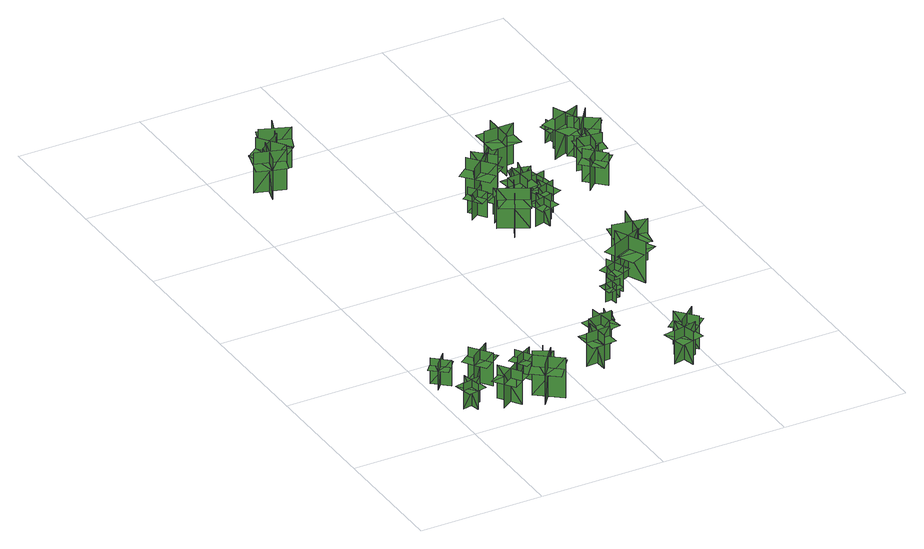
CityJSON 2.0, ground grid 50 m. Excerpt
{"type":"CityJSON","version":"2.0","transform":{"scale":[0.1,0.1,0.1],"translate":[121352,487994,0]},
"CityObjects":{
"tree1":{"type":"SolitaryVegetationObject","geometry":[{"type":"MultiSurface","lod":"1","boundaries":[[[0,1,2]],[[0,2,3]],[[4,5,6]],[[4,6,7]],[[8,9,10]],[[8,10,11]],[[8,11,12]],[[8,12,13]]]}]},
"tree2":{"type":"SolitaryVegetationObject","geometry":[{"type":"MultiSurface","lod":"1","boundaries":[[[14,15,16]],[[14,16,17]],[[18,19,20]],[[18,20,21]],[[22,23,24]],[[22,24,25]],[[22,25,26]],[[22,26,27]]]}]},
"tree3":{"type":"SolitaryVegetationObject","geometry":[{"type":"MultiSurface","lod":"1","boundaries":[[[28,29,30]],[[28,30,31]],[[32,33,34]],[[32,34,35]],[[36,37,38]],[[36,38,39]],[[36,39,40]],[[36,40,41]]]}]},
"tree4":{"type":"SolitaryVegetationObject","geometry":[{"type":"MultiSurface","lod":"1","boundaries":[[[42,43,44]],[[42,44,45]],[[46,47,48]],[[46,48,49]],[[50,51,52]],[[50,52,53]],[[50,53,54]],[[50,54,55]]]}]},
"tree5":{"type":"SolitaryVegetationObject","geometry":[{"type":"MultiSurface","lod":"1","boundaries":[[[56,57,58]],[[56,58,59]],[[60,61,62]],[[60,62,63]],[[64,65,66]],[[64,66,67]],[[64,67,68]],[[64,68,69]]]}]},
"tree6":{"type":"SolitaryVegetationObject","geometry":[{"type":"MultiSurface","lod":"1","boundaries":[[[70,71,72]],[[70,72,73]],[[74,75,76]],[[74,76,77]],[[78,79,80]],[[78,80,81]],[[78,81,82]],[[78,82,83]]]}]},
"tree7":{"type":"SolitaryVegetationObject","geometry":[{"type":"MultiSurface","lod":"1","boundaries":[[[84,85,86]],[[84,86,87]],[[88,89,90]],[[88,90,91]],[[92,93,94]],[[92,94,95]],[[92,95,96]],[[92,96,97]]]}]},
"tree8":{"type":"SolitaryVegetationObject","geometry":[{"type":"MultiSurface","lod":"1","boundaries":[[[98,99,100]],[[98,100,101]],[[102,103,104]],[[102,104,105]],[[106,107,108]],[[106,108,109]],[[106,109,110]],[[106,110,111]]]}]},
"tree9":{"type":"SolitaryVegetationObject","geometry":[{"type":"MultiSurface","lod":"1","boundaries":[[[112,113,114]],[[112,114,115]],[[116,117,118]],[[116,118,119]],[[120,121,122]],[[120,122,123]],[[120,123,124]],[[120,124,125]]]}]},
"tree10":{"type":"SolitaryVegetationObject","geometry":[{"type":"MultiSurface","lod":"1","boundaries":[[[126,127,128]],[[126,128,129]],[[130,131,132]],[[130,132,133]],[[134,135,136]],[[134,136,137]],[[134,137,138]],[[134,138,139]]]}]},
"tree11":{"type":"SolitaryVegetationObject","geometry":[{"type":"MultiSurface","lod":"1","boundaries":[[[140,141,142]],[[140,142,143]],[[144,145,146]],[[144,146,147]],[[148,149,150]],[[148,150,151]],[[148,151,152]],[[148,152,153]]]}]},
"tree12":{"type":"SolitaryVegetationObject","geometry":[{"type":"MultiSurface","lod":"1","boundaries":[[[154,155,156]],[[154,156,157]],[[158,159,160]],[[158,160,161]],[[162,163,164]],[[162,164,165]],[[162,165,166]],[[162,166,167]]]}]},
"tree13":{"type":"SolitaryVegetationObject","geometry":[{"type":"MultiSurface","lod":"1","boundaries":[[[168,169,170]],[[168,170,171]],[[172,173,174]],[[172,174,175]],[[176,177,178]],[[176,178,179]],[[176,179,180]],[[176,180,181]]]}]},
"tree14":{"type":"SolitaryVegetationObject","geometry":[{"type":"MultiSurface","lod":"1","boundaries":[[[182,183,184]],[[182,184,185]],[[186,187,188]],[[186,188,189]],[[190,191,192]],[[190,192,193]],[[190,193,194]],[[190,194,195]]]}]},
"tree15":{"type":"SolitaryVegetationObject","geometry":[{"type":"MultiSurface","lod":"1","boundaries":[[[196,197,198]],[[196,198,199]],[[200,201,202]],[[200,202,203]],[[204,205,206]],[[204,206,207]],[[204,207,208]],[[204,208,209]]]}]},
"tree16":{"type":"SolitaryVegetationObject","geometry":[{"type":"MultiSurface","lod":"1","boundaries":[[[210,211,212]],[[210,212,213]],[[214,215,216]],[[214,216,217]],[[218,219,220]],[[218,220,221]],[[218,221,222]],[[218,222,223]]]}]},
"tree17":{"type":"SolitaryVegetationObject","geometry":[{"type":"MultiSurface","lod":"1","boundaries":[[[224,225,226]],[[224,226,227]],[[228,229,230]],[[228,230,231]],[[232,233,234]],[[232,234,235]],[[232,235,236]],[[232,236,237]]]}]},
"tree18":{"type":"SolitaryVegetationObject","geometry":[{"type":"MultiSurface","lod":"1","boundaries":[[[238,239,240]],[[238,240,241]],[[242,243,244]],[[242,244,245]],[[246,247,248]],[[246,248,249]],[[246,249,250]],[[246,250,251]]]}]},
"tree19":{"type":"SolitaryVegetationObject","geometry":[{"type":"MultiSurface","lod":"1","boundaries":[[[252,253,254]],[[252,254,255]],[[256,257,258]],[[256,258,259]],[[260,261,262]],[[260,262,263]],[[260,263,264]],[[260,264,265]]]}]},
"tree20":{"type":"SolitaryVegetationObject","geometry":[{"type":"MultiSurface","lod":"1","boundaries":[[[266,267,268]],[[266,268,269]],[[270,271,272]],[[270,272,273]],[[274,275,276]],[[274,276,277]],[[274,277,278]],[[274,278,279]]]}]},
"tree21":{"type":"SolitaryVegetationObject","geometry":[{"type":"MultiSurface","lod":"1","boundaries":[[[280,281,282]],[[280,282,283]],[[284,285,286]],[[284,286,287]],[[288,289,290]],[[288,290,291]],[[288,291,292]],[[288,292,293]]]}]},
"tree22":{"type":"SolitaryVegetationObject","geometry":[{"type":"MultiSurface","lod":"1","boundaries":[[[294,295,296]],[[294,296,297]],[[298,299,300]],[[298,300,301]],[[302,303,304]],[[302,304,305]],[[302,305,306]],[[302,306,307]]]}]},
"tree23":{"type":"SolitaryVegetationObject","geometry":[{"type":"MultiSurface","lod":"1","boundaries":[[[308,309,310]],[[308,310,311]],[[312,313,314]],[[312,314,315]],[[316,317,318]],[[316,318,319]],[[316,319,320]],[[316,320,321]]]}]},
"tree24":{"type":"SolitaryVegetationObject","geometry":[{"type":"MultiSurface","lod":"1","boundaries":[[[322,323,324]],[[322,324,325]],[[326,327,328]],[[326,328,329]],[[330,331,332]],[[330,332,333]],[[330,333,334]],[[330,334,335]]]}]},
"tree25":{"type":"SolitaryVegetationObject","geometry":[{"type":"MultiSurface","lod":"1","boundaries":[[[336,337,338]],[[336,338,339]],[[340,341,342]],[[340,342,343]],[[344,345,346]],[[344,346,347]],[[344,347,348]],[[344,348,349]]]}]},
"tree26":{"type":"SolitaryVegetationObject","geometry":[{"type":"MultiSurface","lod":"1","boundaries":[[[350,351,352]],[[350,352,353]],[[354,355,356]],[[354,356,357]],[[358,359,360]],[[358,360,361]],[[358,361,362]],[[358,362,363]]]}]},
"tree27":{"type":"SolitaryVegetationObject","geometry":[{"type":"MultiSurface","lod":"1","boundaries":[[[364,365,366]],[[364,366,367]],[[368,369,370]],[[368,370,371]],[[372,373,374]],[[372,374,375]],[[372,375,376]],[[372,376,377]]]}]},
"tree28":{"type":"SolitaryVegetationObject","geometry":[{"type":"MultiSurface","lod":"1","boundaries":[[[378,379,380]],[[378,380,381]],[[382,383,384]],[[382,384,385]],[[386,387,388]],[[386,388,389]],[[386,389,390]],[[386,390,391]]]}]},
"tree29":{"type":"SolitaryVegetationObject","geometry":[{"type":"MultiSurface","lod":"1","boundaries":[[[392,393,394]],[[392,394,395]],[[396,397,398]],[[396,398,399]],[[400,401,402]],[[400,402,403]],[[400,403,404]],[[400,404,405]]]}]},
"tree30":{"type":"SolitaryVegetationObject","geometry":[{"type":"MultiSurface","lod":"1","boundaries":[[[406,407,408]],[[406,408,409]],[[410,411,412]],[[410,412,413]],[[414,415,416]],[[414,416,417]],[[414,417,418]],[[414,418,419]]]}]},
"tree31":{"type":"SolitaryVegetationObject","geometry":[{"type":"MultiSurface","lod":"1","boundaries":[[[420,421,422]],[[420,422,423]],[[424,425,426]],[[424,426,427]],[[428,429,430]],[[428,430,431]],[[428,431,432]],[[428,432,433]]]}]},
"tree32":{"type":"SolitaryVegetationObject","geometry":[{"type":"MultiSurface","lod":"1","boundaries":[[[434,435,436]],[[434,436,437]],[[438,439,440]],[[438,440,441]],[[442,443,444]],[[442,444,445]],[[442,445,446]],[[442,446,447]]]}]},
"tree33":{"type":"SolitaryVegetationObject","geometry":[{"type":"MultiSurface","lod":"1","boundaries":[[[448,449,450]],[[448,450,451]],[[452,453,454]],[[452,454,455]],[[456,457,458]],[[456,458,459]],[[456,459,460]],[[456,460,461]]]}]},
"tree34":{"type":"SolitaryVegetationObject","geometry":[{"type":"MultiSurface","lod":"1","boundaries":[[[462,463,464]],[[462,464,465]],[[466,467,468]],[[466,468,469]],[[470,471,472]],[[470,472,473]],[[470,473,474]],[[470,474,475]]]}]},
"tree35":{"type":"SolitaryVegetationObject","geometry":[{"type":"MultiSurface","lod":"1","boundaries":[[[476,477,478]],[[476,478,479]],[[480,481,482]],[[480,482,483]],[[484,485,486]],[[484,486,487]],[[484,487,488]],[[484,488,489]]]}]}
},
"vertices":[
[50,172,6],[125,188,6],[125,188,114],[50,172,114],[93,144,6],[77,219,6],[77,219,114],[93,144,114],[93,144,84],[131,152,84],[115,227,84],[77,219,84],[39,211,84],[55,136,84],
[31,387,5],[90,336,5],[90,336,113],[31,387,113],[35,335,5],[85,394,5],[85,394,113],[35,335,113],[35,335,83],[64,310,83],[115,369,83],[85,394,83],[56,419,83],[5,360,83],
[247,93,9],[190,175,9],[190,175,148],[247,93,148],[259,158,9],[177,102,9],[177,102,148],[259,158,148],[259,158,109],[231,199,109],[149,143,109],[177,102,109],[205,61,109],[287,117,109],
[163,345,5],[221,264,5],[221,264,143],[163,345,143],[152,279,5],[233,338,5],[233,338,143],[152,279,143],[152,279,104],[181,239,104],[262,297,104],[233,338,104],[203,378,104],[123,320,104],
[306,125,15],[401,48,15],[401,48,184],[306,125,184],[314,44,15],[390,139,15],[390,139,184],[314,44,184],[314,44,137],[362,6,137],[438,101,137],[390,139,137],[343,177,137],[267,82,137],
[321,284,12],[360,217,12],[360,217,119],[321,284,119],[308,235,12],[375,273,12],[375,273,119],[308,235,119],[308,235,89],[327,201,89],[394,240,89],[375,273,89],[355,307,89],[288,268,89],
[419,252,16],[382,184,16],[382,184,123],[419,252,123],[369,238,16],[437,201,16],[437,201,123],[369,238,123],[369,238,93],[351,204,93],[419,167,93],[437,201,93],[456,235,93],[388,272,93],
[569,195,22],[668,201,22],[668,201,161],[569,195,161],[618,151,22],[613,250,22],[613,250,161],[618,151,161],[618,151,122],[668,154,122],[662,253,122],[613,250,122],[563,248,122],[568,148,122],
[110,1849,16],[226,1813,16],[226,1813,185],[110,1849,185],[148,1777,16],[183,1894,16],[183,1894,185],[148,1777,185],[148,1777,138],[206,1759,138],[242,1876,138],[183,1894,138],[125,1911,138],[90,1795,138],
[723,290,23],[624,277,23],[624,277,162],[723,290,162],[670,331,23],[683,232,23],[683,232,162],[670,331,162],[670,331,123],[621,324,123],[634,226,123],[683,232,123],[733,239,123],[720,337,123],
[249,1927,16],[151,1856,16],[151,1856,185],[249,1927,185],[169,1941,16],[241,1842,16],[241,1842,185],[169,1941,185],[169,1941,138],[120,1905,138],[191,1806,138],[241,1842,138],[290,1878,138],[219,1976,138],
[279,2018,15],[235,1905,15],[235,1905,184],[279,2018,184],[204,1986,15],[318,1942,15],[318,1942,184],[204,1986,184],[204,1986,137],[182,1929,137],[296,1885,137],[318,1942,137],[340,1999,137],[226,2042,137],
[770,367,28],[717,381,28],[717,381,105],[770,367,105],[752,399,28],[738,345,28],[738,345,105],[752,399,105],[752,399,83],[725,406,83],[711,352,83],[738,345,83],[765,338,83],[779,391,83],
[856,57,21],[953,81,21],[953,81,160],[856,57,160],[913,23,21],[888,119,21],[888,119,160],[913,23,160],[913,23,121],[961,35,121],[937,131,121],[888,119,121],[840,107,121],[865,10,121],
[917,110,23],[992,175,23],[992,175,161],[917,110,161],[983,105,23],[918,180,23],[918,180,161],[983,105,161],[983,105,123],[1021,138,123],[955,212,123],[918,180,123],[880,147,123],[946,72,123],
[906,556,27],[844,549,27],[844,549,105],[906,556,105],[867,587,27],[874,525,27],[874,525,105],[867,587,105],[902,560,80],[898,589,80],[836,581,80],[839,552,80],[843,523,80],[906,532,80],
[953,637,26],[882,606,26],[882,606,134],[953,637,134],[905,656,26],[936,585,26],[936,585,134],[905,656,134],[905,656,104],[869,640,104],[901,570,104],[936,585,104],[972,601,104],[940,672,104],
[766,1336,22],[703,1292,22],[703,1292,130],[766,1336,130],[716,1346,22],[760,1282,22],[760,1282,130],[716,1346,130],[716,1346,100],[684,1324,100],[728,1260,100],[760,1282,100],[792,1304,100],[748,1368,100],
[861,1144,21],[753,1200,21],[753,1200,190],[861,1144,190],[837,1222,21],[781,1113,21],[781,1113,190],[837,1222,190],[837,1222,142],[782,1250,142],[727,1141,142],[781,1113,142],[835,1086,142],[891,1194,142],
[765,1234,23],[842,1276,23],[842,1276,132],[765,1234,132],[832,1215,23],[790,1292,23],[790,1292,132],[832,1215,132],[773,1232,97],[793,1196,97],[869,1239,97],[849,1275,97],[829,1310,97],[753,1267,97],
[935,643,22],[1061,701,22],[1061,701,194],[935,643,194],[1039,605,22],[981,731,22],[981,731,194],[1039,605,194],[947,638,138],[975,580,138],[1100,640,138],[1072,698,138],[1044,756,138],[920,696,138],
[758,1437,23],[834,1342,23],[834,1342,193],[758,1437,193],[749,1357,23],[844,1433,23],[844,1433,193],[749,1357,193],[749,1357,145],[787,1309,145],[882,1385,145],[844,1433,145],[806,1480,145],[711,1404,145],
[928,1114,25],[910,1189,25],[910,1189,132],[928,1114,132],[955,1158,25],[880,1139,25],[880,1139,132],[955,1158,132],[955,1158,102],[946,1195,102],[871,1177,102],[880,1139,102],[889,1102,102],[965,1120,102],
[1080,832,20],[1056,696,20],[1056,696,193],[1080,832,193],[990,770,20],[1126,745,20],[1126,745,193],[990,770,193],[1069,826,137],[1006,836,137],[984,699,137],[1047,689,137],[1110,679,137],[1132,815,137],
[904,1244,23],[896,1344,23],[896,1344,161],[904,1244,161],[948,1295,23],[848,1287,23],[848,1287,161],[948,1295,161],[948,1295,122],[944,1344,122],[844,1336,122],[848,1287,122],[852,1237,122],[952,1245,122],
[892,1444,24],[820,1513,24],[820,1513,162],[892,1444,162],[891,1510,24],[822,1439,24],[822,1439,162],[891,1510,162],[891,1510,124],[855,1545,124],[786,1473,124],[822,1439,124],[858,1404,124],[927,1476,124],
[984,1193,24],[959,1266,24],[959,1266,132],[984,1193,132],[1007,1239,24],[934,1214,24],[934,1214,132],[1007,1239,132],[1007,1239,101],[995,1276,101],[921,1251,101],[934,1214,101],[947,1178,101],[1020,1203,101],
[954,1406,24],[935,1331,24],[935,1331,132],[954,1406,132],[909,1381,24],[984,1361,24],[984,1361,132],[909,1381,132],[909,1381,102],[900,1343,102],[975,1324,102],[984,1361,102],[994,1399,102],[919,1418,102],
[981,1267,24],[965,1342,24],[965,1342,132],[981,1267,132],[1009,1310,24],[933,1294,24],[933,1294,132],[1009,1310,132],[1009,1310,101],[1001,1348,101],[925,1331,101],[933,1294,101],[942,1256,101],[1017,1272,101],
[964,1628,20],[965,1507,20],[965,1507,189],[964,1628,189],[907,1571,20],[1028,1572,20],[1028,1572,189],[907,1571,189],[907,1571,142],[907,1510,142],[1029,1511,142],[1028,1572,142],[1028,1633,142],[906,1632,142],
[1247,1333,24],[1175,1264,24],[1175,1264,162],[1247,1333,162],[1181,1335,24],[1250,1263,24],[1250,1263,162],[1181,1335,162],[1181,1335,124],[1145,1300,124],[1214,1228,124],[1250,1263,124],[1286,1297,124],[1217,1369,124],
[1247,1357,23],[1258,1456,23],[1258,1456,162],[1247,1357,162],[1299,1398,23],[1200,1409,23],[1200,1409,162],[1299,1398,162],[1299,1398,123],[1305,1448,123],[1206,1458,123],[1200,1409,123],[1195,1359,123],[1294,1348,123],
[1207,1597,20],[1252,1484,20],[1252,1484,189],[1207,1597,189],[1174,1523,20],[1288,1568,20],[1288,1568,189],[1174,1523,189],[1174,1523,142],[1197,1466,142],[1310,1511,142],[1288,1568,142],[1265,1624,142],[1152,1580,142],
[1215,1668,23],[1227,1614,23],[1227,1614,100],[1215,1668,100],[1195,1637,23],[1249,1649,23],[1249,1649,100],[1195,1637,100],[1195,1637,78],[1201,1610,78],[1255,1622,78],[1249,1649,78],[1243,1676,78],[1189,1664,78],
[1223,1522,20],[1322,1452,20],[1322,1452,189],[1223,1522,189],[1236,1442,20],[1307,1541,20],[1307,1541,189],[1236,1442,189],[1236,1442,142],[1286,1407,142],[1356,1506,142],[1307,1541,142],[1258,1577,142],[1187,1478,142]
]}
